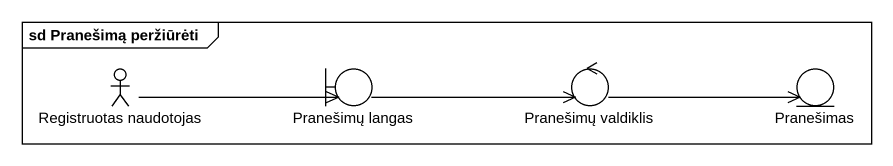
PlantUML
@startuml
mainframe sd Pranešimą peržiūrėti
actor "Registruotas naudotojas" as Registruotas_naudotojas
boundary "Pranešimų langas" as Pranešimų_langas
control "Pranešimų valdiklis" as Pranešimų_valdiklis
entity Pranešimas
Registruotas_naudotojas -right-> Pranešimų_langas
Pranešimų_langas -right-> Pranešimų_valdiklis
Pranešimų_valdiklis -right-> Pranešimas
@enduml
